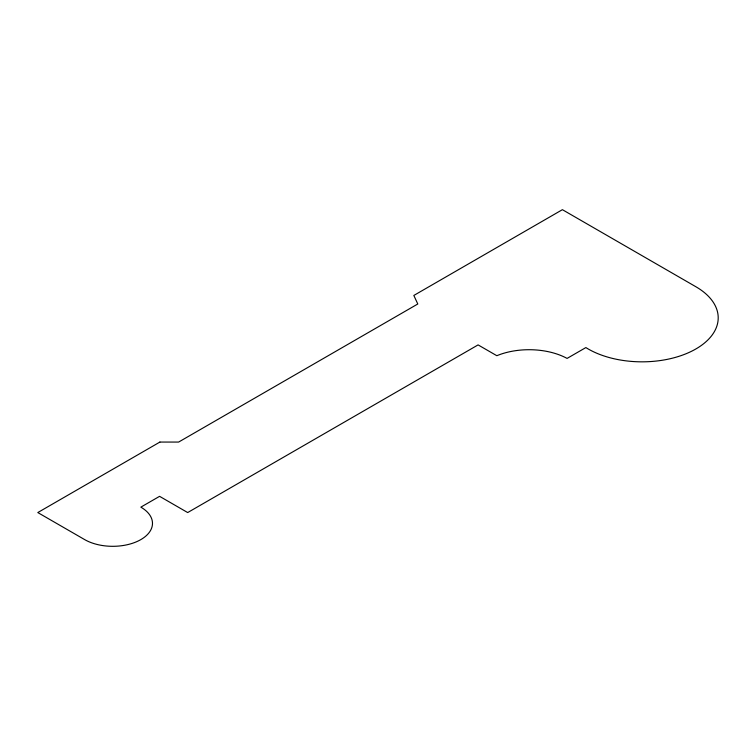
<?xml version="1.0" encoding="UTF-8"?>
<svg xmlns="http://www.w3.org/2000/svg" width="756" height="756" viewBox="0 0 756 756"><rect width="100%" height="100%" fill="white"/><g stroke="black" fill="none" stroke-linecap="round" stroke-linejoin="round"><path stroke-width="1.13" d="M159.894 442.062L37.8 512.559L84.644 539.595A39.747 22.945 0 0 0 140.843 539.595A39.747 22.945 0 0 0 140.843 507.144L159.582 496.333L187.686 512.559L478.094 344.897L496.824 355.707A55.386 31.979 0 0 1 567.085 358.41L585.872 347.571A76.176 43.98 0 0 0 694.707 349.622A76.176 43.98 0 0 0 695.889 286.751L562.398 209.677L413.834 295.454L417.794 303.988L178.633 442.062L159.894 442.062"/></g></svg>
